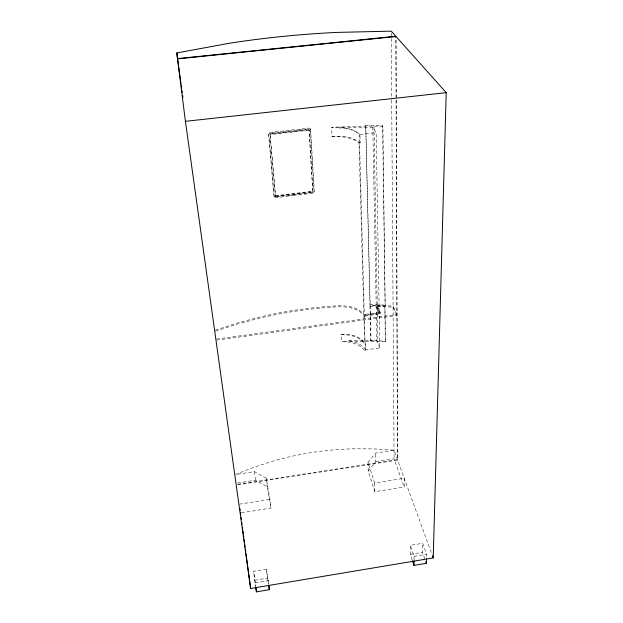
<?xml version="1.0" encoding="UTF-8"?>
<svg xmlns="http://www.w3.org/2000/svg" width="623" height="623" viewBox="0 0 623 623"><rect width="100%" height="100%" fill="white"/><g stroke="black" fill="none" stroke-linecap="round" stroke-linejoin="round"><path stroke-width="0.47" stroke-dasharray="3.12 2.34" d="M368.029 462.531L368.271 471.167L374.789 491.672L404.226 487.022L404.241 478.285L374.587 482.942L368.029 462.531L375.614 453.046L394.016 450.219L432.564 556.082M412.122 559.867L410.261 554.345L410.323 545.366L422.69 543.318L426.607 554.283L426.529 557.889M414.046 559.976L414.085 556.37L410.323 545.366M424.793 558.714L422.526 552.297L422.69 543.318M368.271 471.167L375.801 461.635L375.614 453.046M235.416 474.547L254.402 467.086L273.684 460.911A280.63 241.856 0.4 0 1 353.21 448.794L373.551 448.879L394.016 450.219M215.34 330.135L236.779 323.158L258.475 317.348A326.405 234.264 -1.6 0 1 324.941 306.687C337.892 305.691 355.211 303.16 364.323 315.098L380.443 312.902L377.242 305.418L373.979 126.111M215.488 331.202L236.904 324.225L258.592 318.408A326.055 234.365 -1.6 0 1 324.996 307.739C337.946 306.742 355.258 304.219 364.354 316.165L365.335 351.434C360.149 343.818 350.181 341.342 341.435 341.731L341.108 334.699C350.009 333.219 360.133 336.233 365.67 343.577L365.841 349.877L379.789 347.914L379.212 313.486L376.206 306.438L370.218 306.197L369.961 305.582L384.882 306.166L385.59 341.825L371.035 341.155L341.435 341.731M254.807 580.231L267.547 578.113L266.442 569.165L253.6 571.291L255.679 586.484L253.6 571.291M410.261 554.345L422.526 552.297M255.228 582.879L268.248 580.706L266.442 569.165M414.085 556.37L426.607 554.283M241.537 512.737L270.997 508.08L270.016 499.366L266.317 478.238L254.457 471.627L236.366 474.399M239.372 504.171L270.016 499.366M237.558 482.989L255.516 480.216L267.298 486.867L270.997 508.08M375.801 461.635L394.079 458.816L404.226 487.022M237.698 484.312L397.443 459.626L396.89 315.479L393.074 307.108L377.258 306.477L377.896 341.474M237.768 484.826L397.622 460.109L396.049 36.523M275.545 196.588L312.98 192.086L309.257 130.176L308.922 129.42L269.969 133.805L275.545 196.588L270.078 134.132L309.063 129.74M341.108 334.699C349.628 334.349 359.323 336.552 364.673 343.717L365.67 343.577M379.197 312.419L363.848 314.514L359.019 143.017C351.621 136.92 341.272 136.398 332.082 136.639L331.662 127.271L366.02 126.056L382.911 126.173L385.139 305.729L382.6 125.69L365.732 125.581L369.937 304.522L370.194 305.145L376.191 305.379L379.197 312.419L376.167 132.606L372.811 127.185L339.231 127.894C345.843 128.299 352.665 129.522 358.342 133.12M379.212 313.486L363.879 315.573L364.673 343.717M364.354 316.165L380.466 313.969L377.258 306.477M216.516 339.052L396.882 314.405L395.815 37.232M216.664 340.127L396.89 315.479M275.28 195.739L312.653 191.245L312.98 192.086M275.397 196.097L312.793 191.604L308.922 129.42M359.019 143.017L360.164 142.885L359.938 134.451C352.384 127.59 341.365 126.991 331.662 127.271M359.938 134.451L376.167 132.606M309.257 130.176L270.226 134.576L269.969 133.805M332.082 136.639C341.653 135.565 352.486 136.585 360.164 142.885M369.937 304.522L384.866 305.106M377.242 305.418L393.066 306.041L396.882 314.405M379.789 347.914L376.853 340.625L347.883 340.555C354.658 341.381 361.776 344.122 365.841 349.877M369.961 305.582L370.786 340.516L385.318 341.186L385.59 341.825M382.6 125.69L382.911 126.173M365.732 125.581L370.194 305.145M310.207 128.86L310.558 129.631M370.786 340.516L371.035 341.155L370.218 306.197M274.042 196.276L274.307 197.148M267.547 578.113L268.513 584.343M268.248 580.706L268.684 584.296M254.457 471.627L255.516 480.216M266.317 478.238L267.298 486.867M359.284 133.937L364.323 315.098M374.587 482.942L374.789 491.672M372.811 127.185L376.191 305.379M376.206 306.438L376.853 340.625M384.882 306.166L385.318 341.186M391.26 33.089L391.696 99.143M391.703 100.116L393.066 306.041M393.074 307.108L394.079 458.816M294.266 195.201L275.646 197.826A1.355 1.23 -23.8 0 1 274.206 196.775L268.832 134.755A1.417 1.339 -31 0 1 270.117 133.229L309.172 128.829A1.41 1.339 -24.6 0 1 310.651 130.043L314.319 191.954A1.355 1.238 -17.5 0 1 313.058 193.325L294.266 195.201M312.723 192.484L275.389 196.977A1.355 1.238 -17 0 1 273.941 195.895L268.568 133.968A1.41 1.347 -21.9 0 1 269.852 132.465L308.837 128.081A1.41 1.324 -32.6 0 1 310.301 129.265L313.976 191.09A1.347 1.223 -24 0 1 312.723 192.484"/><path stroke-width="0.93" d="M426.506 558.792L426.412 563.301L413.984 565.388L414.03 560.879M433.234 557.912L446.208 92.663L396.049 36.523L177.547 58.881L185.42 121.337L250.641 588.486L433.234 557.912L432.564 556.082M176.792 52.939L229.443 43.244A428.601 175.195 -2.8 0 1 336.584 32.412L391.244 31.15L395.815 36.259L177.508 58.593L176.792 52.939L180.359 79.129M256.435 591.85L255.827 587.364L256.435 591.85L269.346 589.677L268.793 585.192M185.42 121.337L446.208 92.663M425.758 561.463L426.412 563.301M412.434 560.786L413.984 565.388M268.793 586.118L269.346 589.677M180.592 80.756L181.028 83.949M181.262 85.577L181.659 88.466M181.932 90.397L182.235 92.625M182.601 95.218L182.905 97.445M239.98 508.532L240.221 510.276M240.525 512.768L240.774 514.684M241.163 517.557L241.42 519.481M241.802 522.354L242.059 524.27M242.44 527.144L242.697 529.059M242.954 530.975L243.336 533.856M243.593 535.772L243.85 537.688M244.107 539.604L244.489 542.477M244.746 544.401L245.135 547.274M245.384 549.19L245.774 552.064M246.03 553.979L250.641 588.486"/></g></svg>
